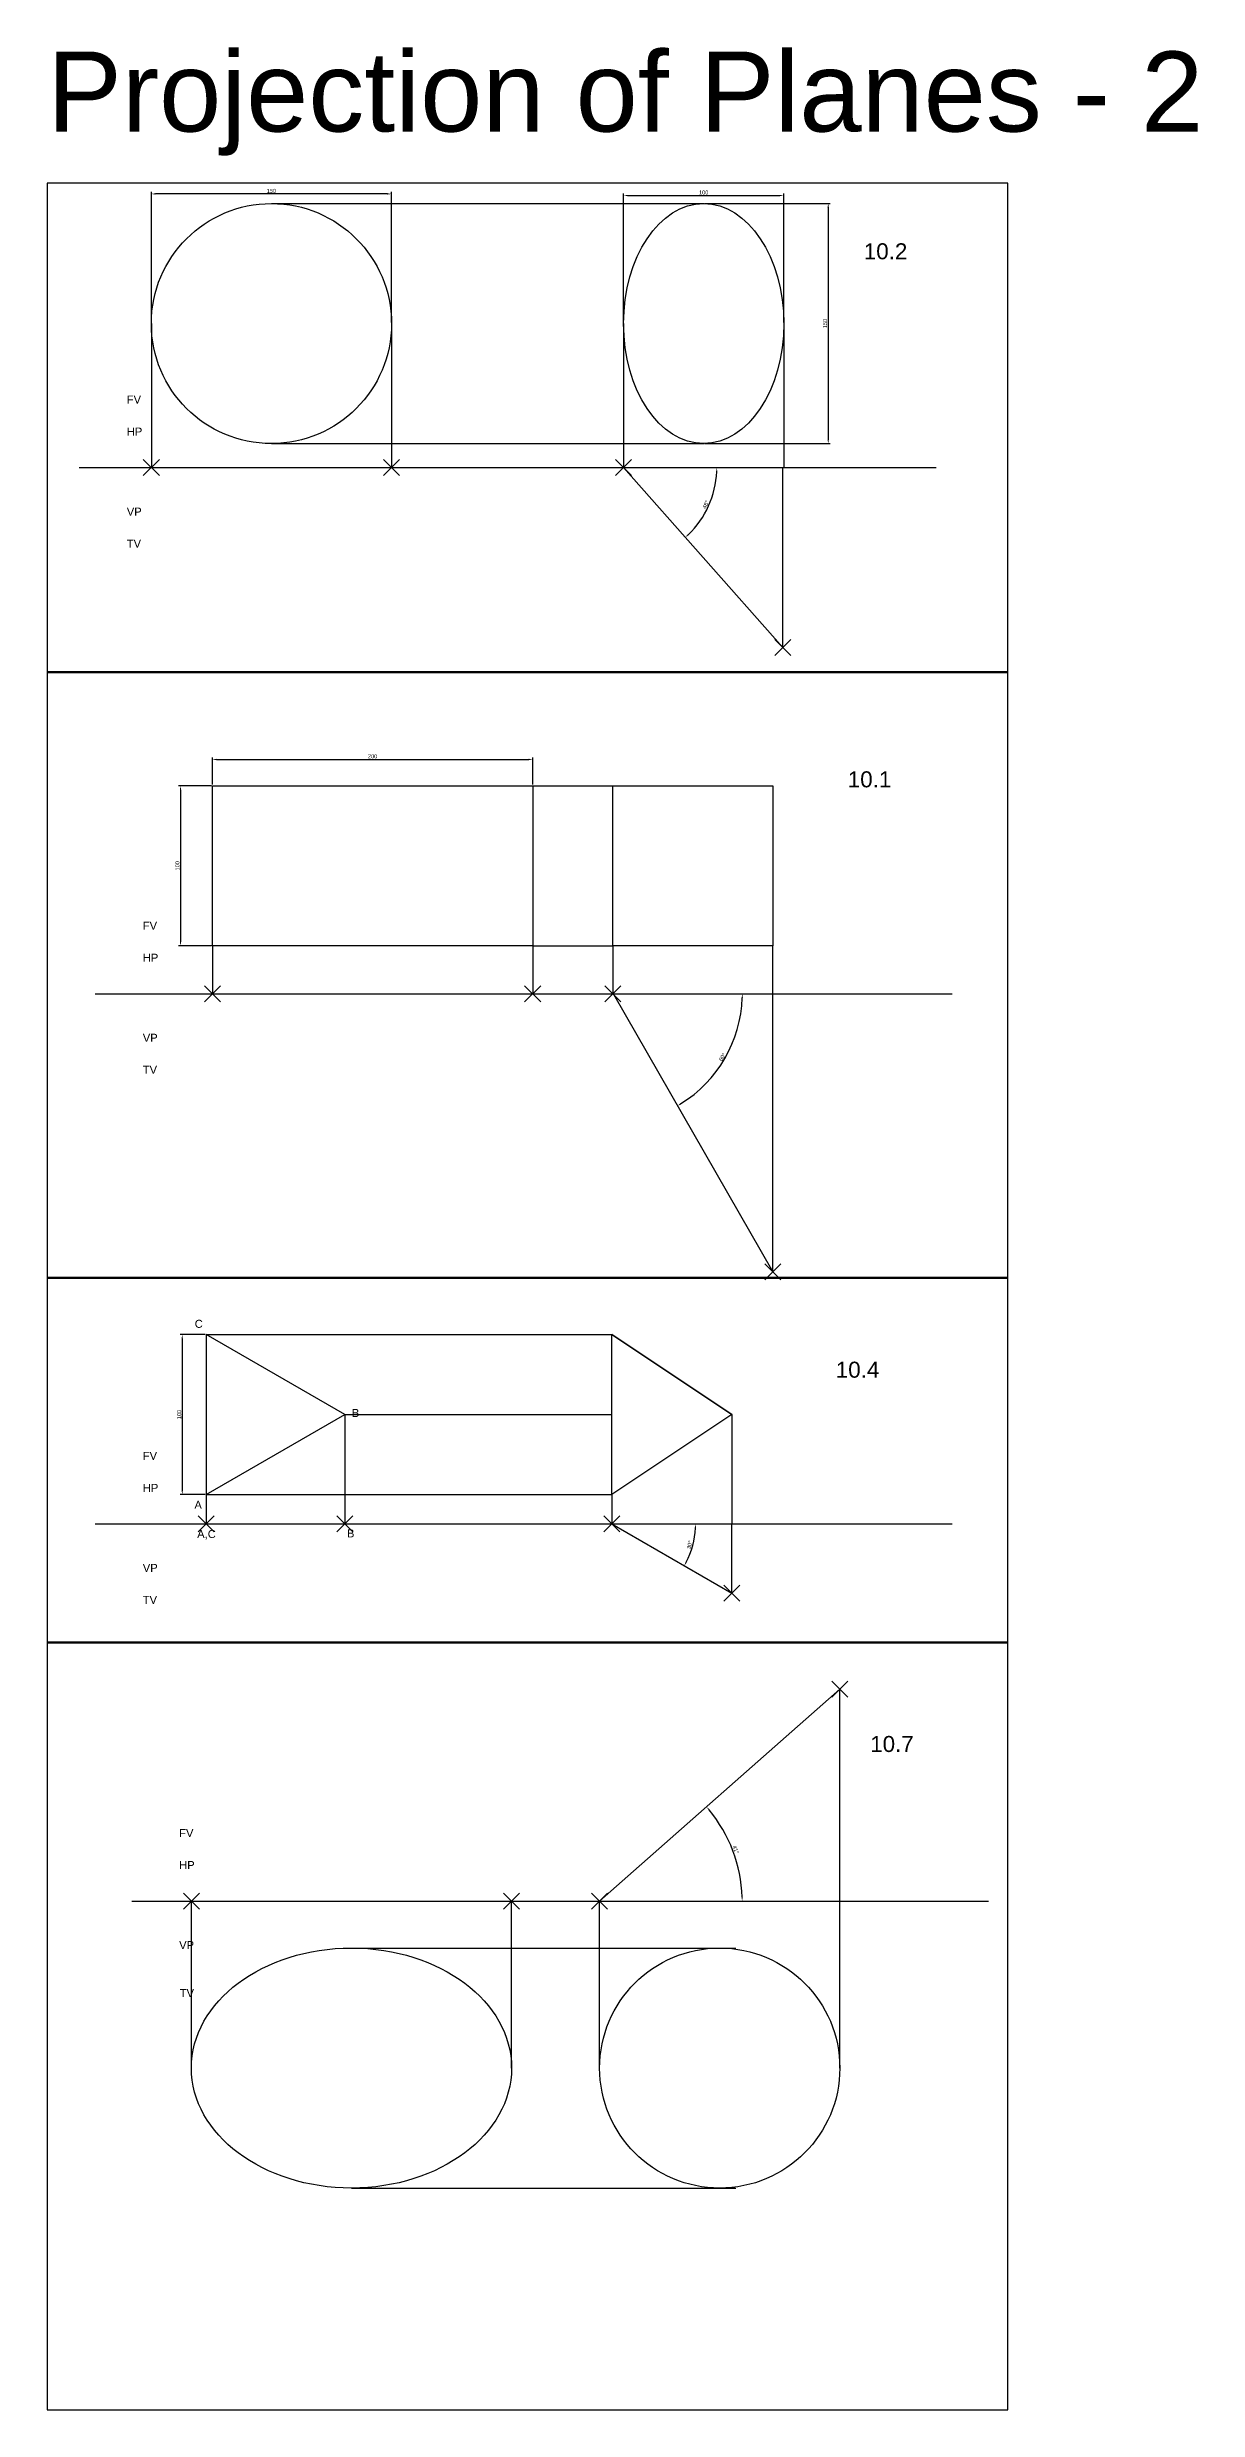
# Model space of a CAD drawing. Header units: millimetres. Extents: x 0 to 4015, y -1390 to 313.
# Drawn here: x 2220 to 2939, y -1164 to 313 of the extents above; entities that cross this region are included whole.
import ezdxf

# ---------------------------------------------------------------- set-up
doc = ezdxf.new("R2010")
doc.units = ezdxf.units.MM
doc.header["$PDMODE"] = 3
doc.header["$PDSIZE"] = 5
doc.styles.get("Standard").update_dxf_attribs({"font": 'arial.ttf'})
doc.dimstyles.new('ISO-25', dxfattribs={"dimtxt": 2.5, "dimasz": 2.5, "dimexe": 1.25, "dimexo": 0.625, "dimtad": 1, "dimtxsty": 'Standard', "dimcen": 2.5, "dimadec": 0, "dimazin": 0, "dimtfac": 1, "dimtmove": 0, "dimatfit": 3, "dimfxl": 1, "dimarcsym": 0})

# ---------------------------------------------------------------- blocks, each defined once
blk = doc.blocks.new('*D170')
at = {"color": 0, "lineweight": -2, "transparency": 16777216}
for p, q in [((2285, 140.6), (2285, 222.3)), ((2435, 140.6), (2435, 222.3)), ((2432.5, 221), (2287.5, 221))]:
    blk.add_line(p, q, dxfattribs=at)
at = {"color": 0, "transparency": 16777216}
for points in [[(2287.5, 221.4), (2287.5, 220.6), (2285, 221)], [(2432.5, 221.4), (2432.5, 220.6), (2435, 221)]]:
    blk.add_solid(points, dxfattribs=at)
at = {"layer": 'Defpoints', "color": 0, "transparency": 16777216}
for p in [(2285, 221), (2285, 140), (2435, 140)]:
    blk.add_point(p, dxfattribs=at)
at = {"color": 0, "transparency": 16777216, "insert": (2360, 222.9), "char_height": 2.5, "attachment_point": 5}
blk.add_mtext('150', dxfattribs=at)
blk = doc.blocks.new('*D171')
at = {"color": 0, "lineweight": -2, "transparency": 16777216}
for p, q in [((2580, 140.6), (2580, 221.2)), ((2582.5, 220), (2677.5, 220)), ((2680, 140.6), (2680, 221.2))]:
    blk.add_line(p, q, dxfattribs=at)
at = {"color": 0, "transparency": 16777216}
for points in [[(2582.5, 220.4), (2582.5, 219.6), (2580, 220)], [(2677.5, 220.4), (2677.5, 219.6), (2680, 220)]]:
    blk.add_solid(points, dxfattribs=at)
at = {"layer": 'Defpoints', "color": 0, "transparency": 16777216}
for p in [(2680, 220), (2580, 140), (2680, 140)]:
    blk.add_point(p, dxfattribs=at)
at = {"color": 0, "transparency": 16777216, "insert": (2630, 221.9), "char_height": 2.5, "attachment_point": 5}
blk.add_mtext('100', dxfattribs=at)
blk = doc.blocks.new('*D172')
at = {"color": 0, "lineweight": -2, "transparency": 16777216}
for p, q in [((2630.6, 215), (2709, 215)), ((2707.8, 212.5), (2707.8, 67.5)), ((2630.6, 65), (2709, 65))]:
    blk.add_line(p, q, dxfattribs=at)
at = {"color": 0, "transparency": 16777216}
for points in [[(2707.3, 212.5), (2708.2, 212.5), (2707.8, 215)], [(2707.3, 67.5), (2708.2, 67.5), (2707.8, 65)]]:
    blk.add_solid(points, dxfattribs=at)
at = {"layer": 'Defpoints', "color": 0, "transparency": 16777216}
for p in [(2630, 215), (2630, 65), (2707.8, 65)]:
    blk.add_point(p, dxfattribs=at)
at = {"color": 0, "transparency": 16777216, "insert": (2705.8, 140), "char_height": 2.5, "attachment_point": 5, "rotation": 90}
blk.add_mtext('150', dxfattribs=at)
blk = doc.blocks.new('*D174')
at = {"color": 0, "lineweight": -2, "transparency": 16777216}
blk.add_arc((2580, 50), 58.2, 313.9887, 357.5373, dxfattribs=at)
at = {"color": 0, "transparency": 16777216}
for points in [[(2637.7, 47.5), (2638.5, 47.5), (2638.2, 50)], [(2620.7, 7.8), (2620.1, 8.5), (2618.6, 6.5)]]:
    blk.add_solid(points, dxfattribs=at)
at = {"layer": 'Defpoints', "color": 0, "transparency": 16777216}
for p in [(2240, 50), (2580, 50), (2775.2, 50), (2629.2, 18.9), (2679.4, -62.3)]:
    blk.add_point(p, dxfattribs=at)
at = {"color": 0, "transparency": 16777216, "insert": (2631.3, 26.9), "char_height": 2.5, "attachment_point": 5, "rotation": 65.763}
blk.add_mtext('48°', dxfattribs=at)
blk = doc.blocks.new('*D345')
at = {"color": 0, "lineweight": -2, "transparency": 16777216}
for p, q in [((2322.6, -148.8), (2301.9, -148.8)), ((2303.2, -151.3), (2303.2, -246.3)), ((2322.6, -248.8), (2301.9, -248.8))]:
    blk.add_line(p, q, dxfattribs=at)
at = {"color": 0, "lineweight": 30, "transparency": 16777216}
for points in [[(2302.8, -151.3), (2303.6, -151.3), (2303.2, -148.8)], [(2302.8, -246.3), (2303.6, -246.3), (2303.2, -248.8)]]:
    blk.add_solid(points, dxfattribs=at)
at = {"layer": 'Defpoints', "color": 0, "lineweight": 30, "transparency": 16777216}
for p in [(2323.2, -148.8), (2303.2, -248.8), (2323.2, -248.8)]:
    blk.add_point(p, dxfattribs=at)
at = {"color": 0, "transparency": 16777216, "insert": (2301.3, -198.8), "char_height": 2.5, "attachment_point": 5, "rotation": 90}
blk.add_mtext('100', dxfattribs=at)
blk = doc.blocks.new('*D347')
at = {"color": 0, "lineweight": -2, "transparency": 16777216}
for p, q in [((2323.2, -148.1), (2323.2, -131.1)), ((2325.7, -132.3), (2520.7, -132.3)), ((2523.2, -148.1), (2523.2, -131.1))]:
    blk.add_line(p, q, dxfattribs=at)
at = {"color": 0, "lineweight": 30, "transparency": 16777216}
for points in [[(2325.7, -131.9), (2325.7, -132.8), (2323.2, -132.3)], [(2520.7, -131.9), (2520.7, -132.8), (2523.2, -132.3)]]:
    blk.add_solid(points, dxfattribs=at)
at = {"layer": 'Defpoints', "color": 0, "lineweight": 30, "transparency": 16777216}
for p in [(2523.2, -132.3), (2323.2, -148.8), (2523.2, -148.8)]:
    blk.add_point(p, dxfattribs=at)
at = {"color": 0, "transparency": 16777216, "insert": (2423.2, -130.4), "char_height": 2.5, "attachment_point": 5}
blk.add_mtext('200', dxfattribs=at)
blk = doc.blocks.new('*D350')
at = {"color": 0, "lineweight": -2, "transparency": 16777216}
blk.add_arc((2573.4, -278.7), 80.7, 301.6152, 358.2257, dxfattribs=at)
at = {"color": 0, "transparency": 16777216}
for points in [[(2653.7, -281.2), (2654.5, -281.3), (2654.2, -278.7)], [(2616, -347.9), (2615.5, -347.1), (2613.6, -348.8)]]:
    blk.add_solid(points, dxfattribs=at)
at = {"layer": 'Defpoints', "color": 0, "transparency": 16777216}
for p in [(2250, -278.7), (2573.6, -279), (2785.2, -278.7), (2635.2, -330.8), (2673.1, -452.5)]:
    blk.add_point(p, dxfattribs=at)
at = {"color": 0, "transparency": 16777216, "insert": (2641.7, -318.3), "char_height": 2.5, "attachment_point": 5, "rotation": 59.9204}
blk.add_mtext('60°', dxfattribs=at)
blk = doc.blocks.new('*D354')
at = {"color": 0, "lineweight": -2, "transparency": 16777216}
for p, q in [((2318.6, -491.7), (2303.1, -491.7)), ((2304.3, -494.2), (2304.3, -589.2)), ((2318.6, -591.7), (2303.1, -591.7))]:
    blk.add_line(p, q, dxfattribs=at)
at = {"color": 0, "transparency": 16777216}
for points in [[(2303.9, -494.2), (2304.7, -494.2), (2304.3, -491.7)], [(2303.9, -589.2), (2304.7, -589.2), (2304.3, -591.7)]]:
    blk.add_solid(points, dxfattribs=at)
at = {"layer": 'Defpoints', "color": 0, "transparency": 16777216}
for p in [(2319.2, -491.7), (2304.3, -591.7), (2319.2, -591.7)]:
    blk.add_point(p, dxfattribs=at)
at = {"color": 0, "transparency": 16777216, "insert": (2302.4, -541.7), "char_height": 2.5, "attachment_point": 5, "rotation": 90}
blk.add_mtext('100', dxfattribs=at)
blk = doc.blocks.new('*D357')
at = {"color": 0, "lineweight": -2, "transparency": 16777216}
blk.add_arc((2572.6, -610), 52.3, 332.6869, 357.2604, dxfattribs=at)
at = {"color": 0, "transparency": 16777216}
for points in [[(2624.4, -612.5), (2625.2, -612.5), (2624.9, -610)], [(2619.4, -634.2), (2618.7, -633.8), (2617.8, -636.2)]]:
    blk.add_solid(points, dxfattribs=at)
at = {"layer": 'Defpoints', "color": 0, "transparency": 16777216}
for p in [(2250, -610), (2572.6, -610), (2785.2, -610), (2621.7, -627.9), (2647.5, -653.4)]:
    blk.add_point(p, dxfattribs=at)
at = {"color": 0, "transparency": 16777216, "insert": (2621.2, -623.1), "char_height": 2.5, "attachment_point": 5, "rotation": 74.9737}
blk.add_mtext('30°', dxfattribs=at)
blk = doc.blocks.new('*D360')
at = {"color": 0, "lineweight": -2, "transparency": 16777216}
blk.add_arc((2565, -845.7), 89, 1.6087, 39.8084, dxfattribs=at)
at = {"color": 0, "transparency": 16777216}
for points in [[(2633.1, -788.9), (2633.7, -788.4), (2631.8, -786.8)], [(2654.4, -843.2), (2653.6, -843.2), (2654, -845.7)]]:
    blk.add_solid(points, dxfattribs=at)
at = {"layer": 'Defpoints', "color": 0, "transparency": 16777216}
for p in [(2715, -713.4), (2651.5, -824.4), (2272.7, -845.7), (2565, -845.7), (2807.9, -845.7)]:
    blk.add_point(p, dxfattribs=at)
at = {"color": 0, "transparency": 16777216, "insert": (2650, -813.5), "char_height": 2.5, "attachment_point": 5, "rotation": 290.7085}
blk.add_mtext('41°', dxfattribs=at)

msp = doc.modelspace()

# ---------------------------------------------------------------- linework, layer by layer
at = {"color": 4}
for p, q in [((2360, 215), (2630, 215)), ((2285, 140), (2285, 50)), ((2435, 140), (2435, 50)), ((2580, 140), (2580, 50)), ((2680, 140), (2680, 50)), ((2360, 65), (2630, 65)), ((2679.444, -62.298), (2679.444, 50)), ((2323.178, -248.75), (2323.178, -278.75)), ((2523.178, -248.75), (2573.178, -248.75)), ((2523.178, -248.75), (2523.178, -278.75)), ((2573.178, -248.75), (2573.178, -278.75)), ((2673.083, -452.455), (2673.178, -248.75)), ((2319.224, -491.677), (2572.564, -491.677)), ((2647.564, -541.677), (2572.564, -491.677)), ((2405.827, -541.677), (2572.564, -541.677)), ((2405.827, -541.677), (2405.827, -610)), ((2647.564, -541.677), (2647.564, -610)), ((2319.224, -591.677), (2572.564, -591.677)), ((2319.224, -591.677), (2319.224, -610)), ((2572.564, -591.677), (2572.564, -610)), ((2647.525, -653.37), (2647.525, -610)), ((2715, -845.673), (2714.983, -713.366)), ((2310, -950), (2310, -845.673)), ((2510, -950), (2510, -845.673)), ((2565, -950), (2565, -845.673)), ((2715, -950), (2715, -845.673)), ((2410, -875), (2650, -875)), ((2410, -1025), (2650, -1025))]:
    msp.add_line(p, q, dxfattribs=at)
for p, q in [((2240, 50), (2775.219, 50)), ((2573.178, -248.75), (2573.178, -148.75)), ((2573.178, -148.75), (2673.178, -148.75)), ((2673.178, -148.75), (2673.178, -248.75)), ((2673.178, -248.75), (2573.178, -248.75)), ((2250, -278.75), (2785.219, -278.75)), ((2572.564, -591.677), (2572.564, -491.677)), ((2572.564, -491.677), (2647.564, -541.677)), ((2647.564, -541.677), (2572.564, -591.677)), ((2250, -610), (2785.219, -610)), ((2272.72, -845.673), (2807.939, -845.673))]:
    msp.add_line(p, q)
at = {"lineweight": 30}
for p, q in [((2285, 50), (2435, 50)), ((2580, 50), (2679.444, -62.298)), ((2323.178, -278.75), (2523.178, -278.75)), ((2573.564, -278.973), (2673.083, -452.455)), ((2319.224, -610), (2405.827, -610)), ((2572.564, -610), (2647.525, -653.37)), ((2565, -845.673), (2714.983, -713.366)), ((2310, -845.673), (2510, -845.673))]:
    msp.add_line(p, q, dxfattribs=at)
at = {"color": 4, "lineweight": 50}
for p, q in [((2220.007, -77.733), (2820.007, -77.718)), ((2220.017, -456.192), (2820.017, -456.177)), ((2220.022, -684.088), (2820.022, -684.074))]:
    msp.add_line(p, q, dxfattribs=at)
for points in [[(2220.039, -1163.516), (2820.039, -1163.516), (2820, 227.723), (2220, 227.723)], [(2319.224, -491.677), (2319.224, -591.677), (2405.827, -541.677)]]:
    msp.add_lwpolyline(points, close=True)
msp.add_lwpolyline([(2323.178, -248.75), (2323.178, -148.75), (2523.178, -148.75), (2523.178, -248.75), (2323.178, -248.75)])
at = {"color": 4}
msp.add_lwpolyline([(2523.178, -148.75), (2573.178, -148.75)], dxfattribs=at)
msp.add_circle((2360, 140), 75)
msp.add_circle((2640, -950), 75, dxfattribs=at)
msp.add_ellipse((2630, 140), major_axis=(0, 75), ratio=0.66666667)
msp.add_ellipse((2410, -950), major_axis=(100, 0), ratio=0.75, dxfattribs=at)
for p in [(2285, 50), (2435, 50), (2580, 50), (2679.444, -62.298)]:
    msp.add_point(p, dxfattribs=at)
at = {"lineweight": 30}
for p in [(2323.178, -278.75), (2523.178, -278.75), (2573.178, -278.75)]:
    msp.add_point(p, dxfattribs=at)
for p in [(2673.083, -452.455), (2319.224, -610), (2405.827, -610), (2572.564, -610), (2647.525, -653.37), (2714.983, -713.366), (2310, -845.673), (2510, -845.673), (2565, -845.673)]:
    msp.add_point(p)

# ---------------------------------------------------------------- texts
at = {"color": 3}
msp.add_text('Projection of Planes - 2', height=50, dxfattribs=at).set_placement((2220, 260))
at = {"color": 1, "lineweight": 30}
for s, p in [('10.2', (2730, 180.171)), ('10.1', (2720, -149.765)), ('10.4', (2712.503, -518.654)), ('10.7', (2734.005, -752.519))]:
    msp.add_text(s, height=10, dxfattribs=at).set_placement(p)
for s, p in [('FV', (2269.66, 90)), ('HP', (2269.66, 70)), ('HP', (2269.66, 70)), ('VP', (2269.66, 20)), ('TV', (2269.66, 0)), ('FV', (2279.66, -238.75)), ('HP', (2279.66, -258.75)), ('VP', (2279.66, -308.75)), ('TV', (2279.66, -328.75)), ('C', (2312.092, -487.487)), ('B', (2410.235, -543.207)), ('FV', (2279.66, -570)), ('HP', (2279.66, -590)), ('A', (2311.899, -600.589)), ('A,C', (2313.635, -618.823)), ('B', (2407.177, -618.445)), ('VP', (2279.66, -640)), ('TV', (2279.66, -660)), ('FV', (2302.38, -805.673)), ('HP', (2302.38, -825.673)), ('VP', (2302.38, -875.673)), ('TV', (2302.72, -905.673))]:
    msp.add_text(s, height=5).set_placement(p)

# ---------------------------------------------------------------- dimensions: what is measured, and where the dimension line sits
at = {"color": 4}
for base, p1, p2, picture, middle in [((2285, 221.005), (2435, 140), (2285, 140), '*D170', (2360, 222.906)), ((2523.178, -132.35), (2323.178, -148.75), (2523.178, -148.75), '*D347', (2423.178, -130.448))]:
    dim = msp.add_linear_dim(base=base, p1=p1, p2=p2, dimstyle='ISO-25', dxfattribs=at)
    dim.commit()
    dim.dimension.update_dxf_attribs({"geometry": picture, "text_midpoint": middle})
dim = msp.add_linear_dim(base=(2680, 220), p1=(2580, 140), p2=(2680, 140), dimstyle='ISO-25')
dim.commit()
dim.dimension.update_dxf_attribs({"geometry": '*D171', "text_midpoint": (2630, 221.901)})
dim = msp.add_linear_dim(base=(2707.751, 65), p1=(2630, 215), p2=(2630, 65), angle=90, dimstyle='ISO-25')
dim.commit()
dim.dimension.update_dxf_attribs({"geometry": '*D172', "text_midpoint": (2705.849, 140)})
for base, line1, line2, picture, middle in [((2629.158, 18.904), ((2240, 50), (2775.219, 50)), ((2580, 50), (2679.444, -62.298)), '*D174', (2631.307, 26.902)), ((2635.187, -330.76), ((2250, -278.75), (2785.219, -278.75)), ((2573.564, -278.973), (2673.083, -452.455)), '*D350', (2641.653, -318.261)), ((2621.69, -627.914), ((2250, -610), (2785.219, -610)), ((2572.564, -610), (2647.525, -653.37)), '*D357', (2621.229, -623.064))]:
    dim = msp.add_angular_dim_2l(base=base, line1=line1, line2=line2, dimstyle='ISO-25', dxfattribs=at)
    dim.commit()
    dim.dimension.update_dxf_attribs({"geometry": picture, "text_midpoint": middle})
for base, p1, p2, picture, middle in [((2303.178, -248.75), (2323.178, -148.75), (2323.178, -248.75), '*D345', (2301.276, -198.75)), ((2304.312, -591.677), (2319.224, -491.677), (2319.224, -591.677), '*D354', (2302.41, -541.677))]:
    dim = msp.add_linear_dim(base=base, p1=p1, p2=p2, angle=90, dimstyle='ISO-25', dxfattribs=at)
    dim.commit()
    dim.dimension.update_dxf_attribs({"geometry": picture, "text_midpoint": middle})
dim = msp.add_angular_dim_2l(base=(2651.471, -824.425), line1=((2272.72, -845.673), (2807.939, -845.673)), line2=((2565, -845.673), (2714.983, -713.366)), dimstyle='ISO-25')
dim.commit()
dim.dimension.update_dxf_attribs({"geometry": '*D360', "text_midpoint": (2650.049, -813.522)})

doc.saveas('drawing.dxf')
